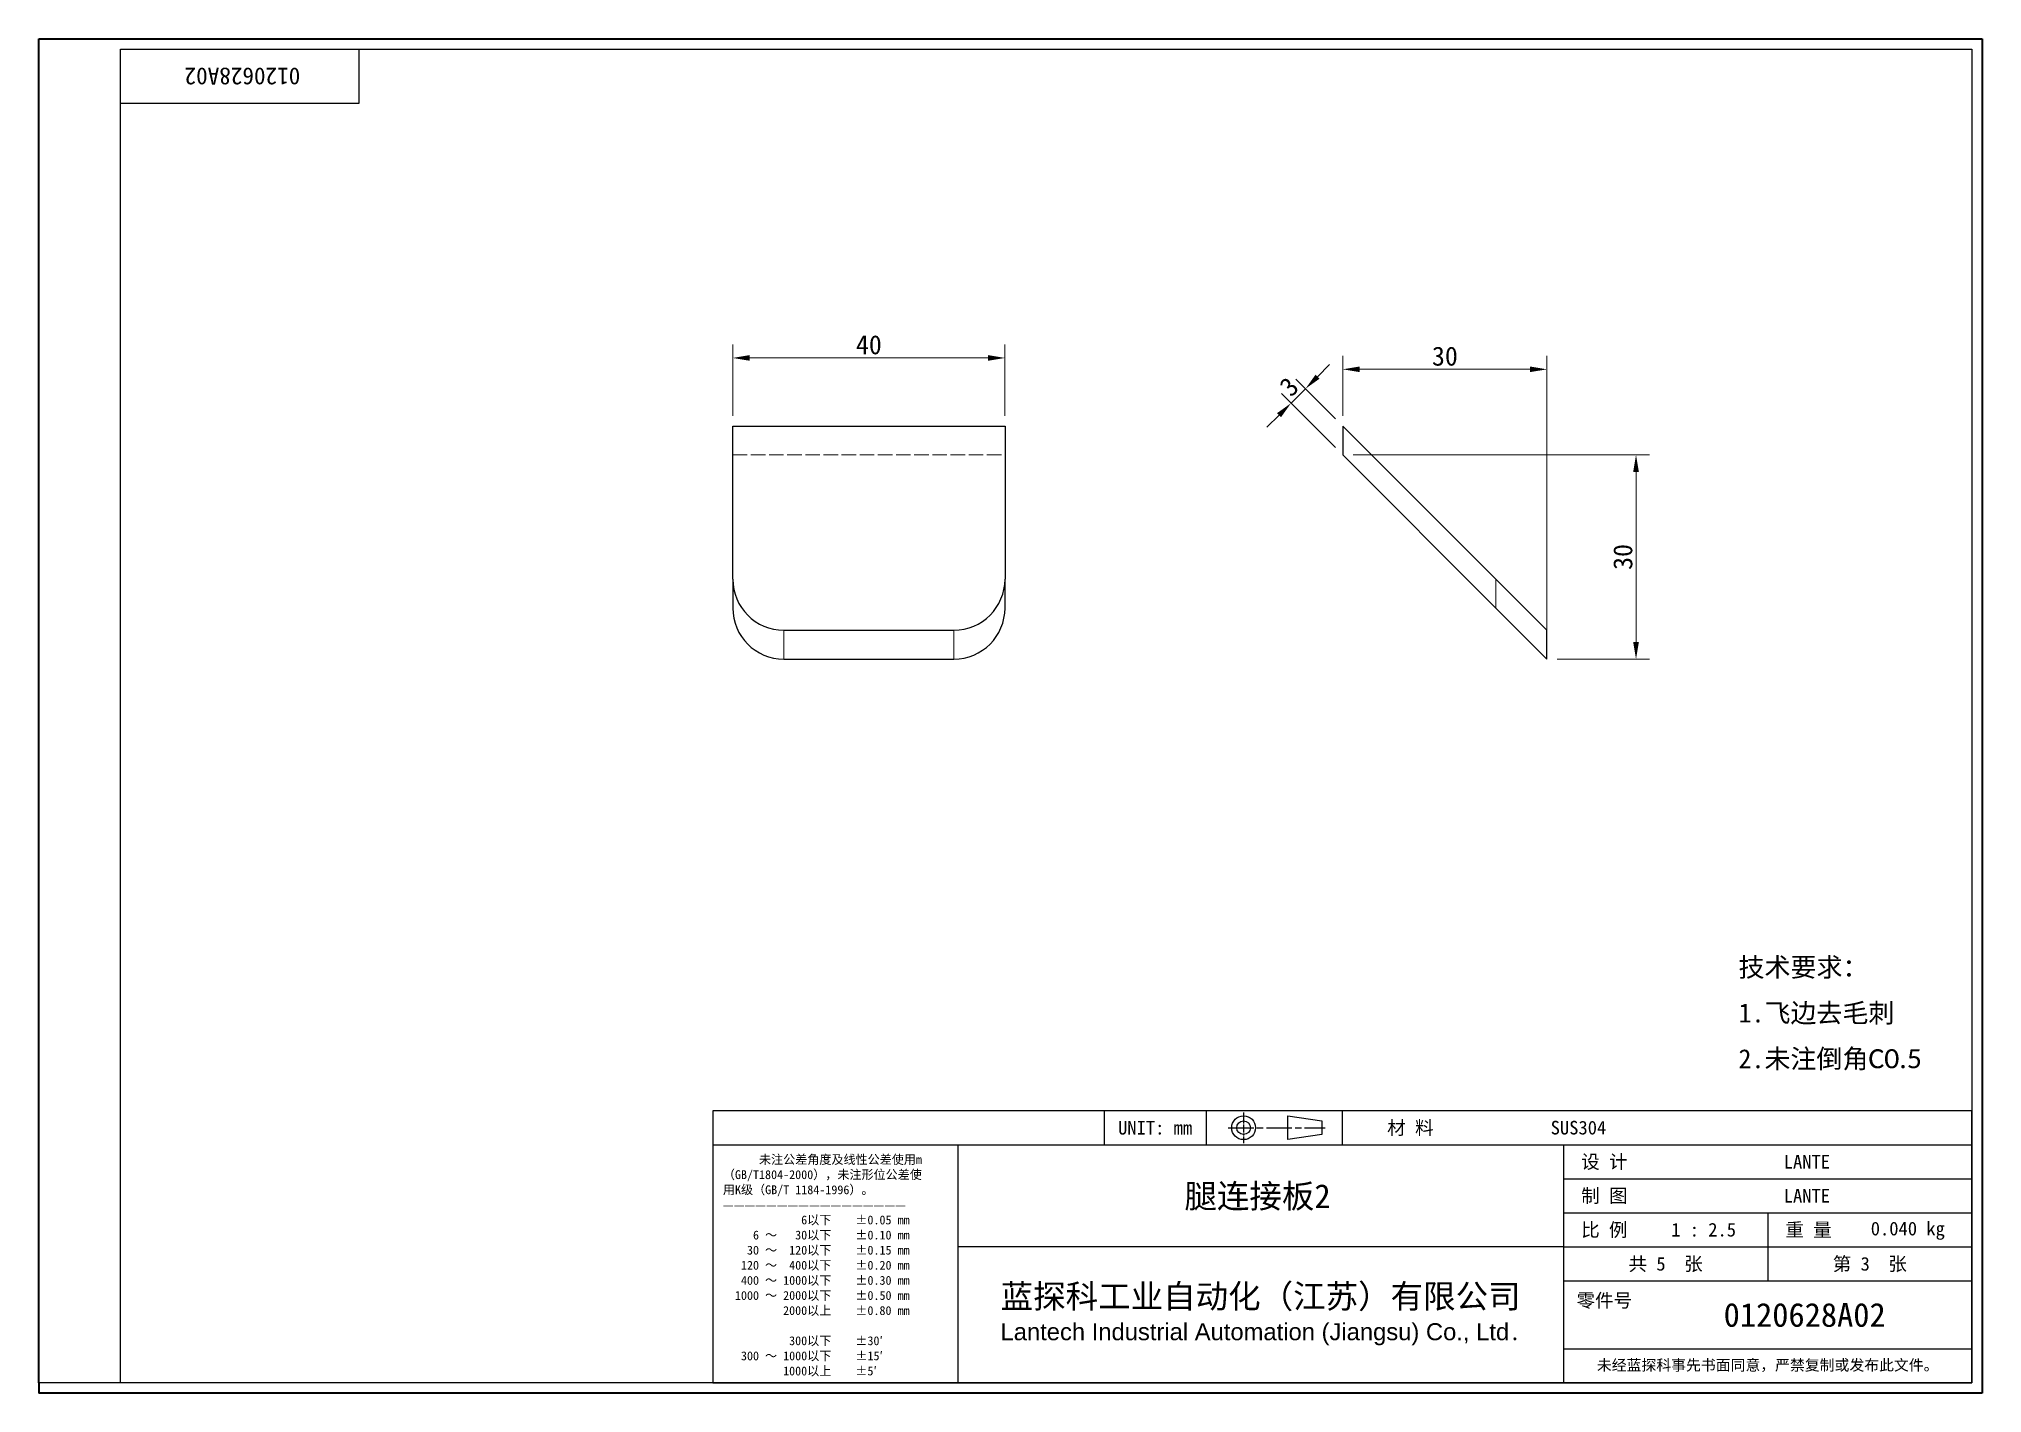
# Model space of a CAD drawing. Header units: millimetres. Extents: x 6 to 292, y 5 to 205.
import ezdxf
from ezdxf.enums import TextEntityAlignment as Align

# ---------------------------------------------------------------- set-up
doc = ezdxf.new("R2010")
doc.units = ezdxf.units.MM
doc.linetypes.add('CHAIN', pattern=[0.3543, 0.2362, -0.0295, 0.0591, -0.0295])
doc.linetypes.add('DASHED', pattern=[0.2067, 0.1654, -0.0413])
for name, color, linetype, lineweight in [('1', 7, 'Continuous', 18), ('可见 (ISO)', 7, 'Continuous', 25), ('可见窄的 (ISO)', 7, 'Continuous', 18), ('图框 (ISO)', 7, 'Continuous', 35), ('标题 (ISO)', 7, 'Continuous', 25)]:
    doc.layers.add(name, color=color, linetype=linetype, lineweight=lineweight)
for name, color, linetype, lineweight, true_color in [('尺寸 (ISO)', 7, 'Continuous', 18, 0x008000), ('符号 (ISO)', 7, 'Continuous', 18, 0x008000), ('隐藏 (ISO)', 5, 'DASHED', 18, 0x0000ff)]:
    doc.layers.add(name, color=color, linetype=linetype, lineweight=lineweight, true_color=true_color)
doc.styles.add('文本样式164', font='SimSun.ttf')
doc.styles.add('文本样式165', font='SimSun.ttf')
doc.styles.add('文本样式74', font='SimSun.ttf')
doc.styles.add('最新国标', font='simfang.ttf')
doc.styles.add('注释文本 (ISO)', font='simfang.ttf')
doc.dimstyles.new('默认 (GB)', dxfattribs={"dimtxt": 2.8, "dimasz": 2.5, "dimexe": 2, "dimexo": 1.5, "dimgap": 0.5, "dimtad": 1, "dimtoh": 1, "dimdsep": 46, "dimtxsty": '最新国标', "dimcen": 0.09, "dimdle": 10, "dimclrd": 256, "dimclre": 256, "dimclrt": 256, "dimaunit": 1, "dimadec": 3, "dimazin": 2, "dimtfac": 0.535714, "dimtdec": 3, "dimtmove": 0, "dimatfit": 3, "dimfxl": 0, "dimtolj": 1, "dimlwd": -1, "dimlwe": -1, "dimarcsym": 0})

# ---------------------------------------------------------------- blocks, each defined once
blk = doc.blocks.new('图框 最新国标')
at = {"layer": '图框 (ISO)'}
for p, q in [((6, 7), (6, 204.5)), ((6, 204.5), (291.5, 204.5)), ((291.5, 204.5), (291.5, 5.5)), ((6, 7), (6, 5.5)), ((6, 7), (6, 5.5)), ((291.5, 5.5), (6, 5.5))]:
    blk.add_line(p, q, dxfattribs=at)
at = {"layer": '图框 (ISO)', "color": 7, "linetype": 'Continuous', "lineweight": 25}
for p, q in [((18, 203), (290, 203)), ((18, 7), (18, 203)), ((18, 203), (290, 203)), ((53, 203), (53, 195)), ((290, 203), (290, 7)), ((290, 203), (290, 7)), ((53, 195), (18, 195)), ((290, 7), (6, 7)), ((290, 7), (18, 7))]:
    blk.add_line(p, q, dxfattribs=at)
at = {"layer": '图框 (ISO)', "style": '文本样式74'}
blk.add_attdef('零件代号_001', (44.41, 200.25), '', height=2.5, rotation=180, dxfattribs=at)
blk = doc.blocks.new('标题栏 最新国标')
at = {"layer": '标题 (ISO)'}
for p, q in [((381.98, -183.84), (196.98, -183.84)), ((196.98, -183.84), (196.98, -223.84)), ((254.48, -183.84), (254.48, -188.84)), ((269.48, -183.84), (269.48, -188.84)), ((281.48, -188.09), (281.48, -184.59)), ((281.48, -184.59), (286.48, -185.34)), ((286.48, -185.34), (286.48, -187.34)), ((289.48, -183.84), (289.48, -188.84)), ((381.98, -223.84), (381.98, -183.84)), ((383.48, -183.84), (383.48, -225.34)), ((286.48, -187.34), (281.48, -188.09)), ((196.98, -188.84), (381.98, -188.84)), ((232.98, -188.84), (232.98, -223.84)), ((321.98, -188.84), (321.98, -223.84)), ((321.98, -193.84), (381.98, -193.84)), ((321.98, -198.84), (381.98, -198.84)), ((351.98, -198.84), (351.98, -208.84)), ((321.98, -203.84), (232.98, -203.84)), ((321.98, -203.84), (381.98, -203.84)), ((321.98, -208.84), (381.98, -208.84)), ((321.98, -218.84), (381.98, -218.84)), ((196.98, -223.84), (381.98, -223.84)), ((383.48, -225.34), (196.98, -225.34))]:
    blk.add_line(p, q, dxfattribs=at)
at = {"layer": '标题 (ISO)', "linetype": 'CHAIN', "ltscale": 5.000333}
blk.add_line((274.98, -184.09), (274.98, -188.59), dxfattribs=at)
at = {"layer": '标题 (ISO)', "linetype": 'CHAIN', "ltscale": 15.834605}
blk.add_line((272.73, -186.34), (286.98, -186.34), dxfattribs=at)
at = {"layer": '标题 (ISO)'}
for radius in [1.75, 1]:
    blk.add_circle((274.98, -186.34), radius, dxfattribs=at)
at = {"layer": '1', "style": '文本样式164'}
for s, p in [('UNIT: mm', (261.98, -186.34)), ('材 料', (299.48, -186.34)), ('设 计', (327.98, -191.34)), ('制 图', (327.98, -196.34)), ('比 例', (327.98, -201.34)), ('重 量', (357.98, -201.34)), ('共 5  张', (336.98, -206.34)), ('第 3  张', (366.98, -206.34))]:
    blk.add_text(s, height=2, dxfattribs=at).set_placement(p, align=Align.MIDDLE_CENTER)
at = {"layer": '标题 (ISO)', "style": '注释文本 (ISO)'}
for s, insert, char_height, attachment_point, line_spacing_factor in [('\\fSimSun|b0|i0;{\\H1.3000;      未注公差角度及线性公差使用m\\P}\\fSimSun|b0|i0;{\\H1.3000;（GB/T1804-2000），未注形位公差使\\P}\\fSimSun|b0|i0;{\\H1.3000;用K级（GB/T 1184-1996）。\\P}\\fSimSun|b0|i0;{\\H1.3000;—————————————————\\P}\\fSimSun|b0|i0;{\\H1.3000;             6以下    ±0.05 mm\\P}\\fSimSun|b0|i0;{\\H1.3000;     6 ～   30以下    ±0.10 mm\\P}\\fSimSun|b0|i0;{\\H1.3000;    30 ～  120以下    ±0.15 mm\\P}\\fSimSun|b0|i0;{\\H1.3000;   120 ～  400以下    ±0.20 mm\\P}\\fSimSun|b0|i0;{\\H1.3000;   400 ～ 1000以下    ±0.30 mm\\P}\\fSimSun|b0|i0;{\\H1.3000;  1000 ～ 2000以下    ±0.50 mm\\P}\\fSimSun|b0|i0;{\\H1.3000;          2000以上    ±0.80 mm\\P}\\fSimSun|b0|i0;{\\H1.3000;\\P}\\fSimSun|b0|i0;{\\H1.3000;           300以下    ±30′\\P}\\fSimSun|b0|i0;{\\H1.3000;   300 ～ 1000以下    ±15′\\P}\\fSimSun|b0|i0;{\\H1.3000;          1000以上    ±5′}', (198.48, -206.63), 1.3, 4, 1.023913), ('{\\fMicrosoft YaHei|b0|i0|c134|p34;\\H1.75x;蓝探科工业自动化（江苏）有限公司\\P\\fArial|b0|i0|c0|p34;\\H0.71429x;Lantech Industrial Automation (Jiangsu) Co., Ltd\\fFangSong|b0|i0|c134|p49;.\\H1.15195x; }', (277.48, -213.84), 2, 5, 0.978695)]:
    blk.add_mtext(s, dxfattribs=dict(at, insert=insert, char_height=char_height, attachment_point=attachment_point, line_spacing_factor=line_spacing_factor))
at = {"layer": '标题 (ISO)', "attachment_point": 5, "style": '注释文本 (ISO)'}
for s, insert, char_height in [('\\fFangSong|b0|i0;零件号', (327.98, -211.84), 2), ('\\fSimSun|b0|i0;{\\H1.6000;未经蓝探科事先书面同意，严禁复制或发布此文件。}', (351.98, -221.34), 1.6)]:
    blk.add_mtext(s, dxfattribs=dict(at, insert=insert, char_height=char_height))
at = {"layer": '标题 (ISO)'}
for tag, p, height, style in [('材料_001', (320.09, -187.33), 2, '注释文本 (ISO)'), ('设计人_001', (354.34, -192.34), 2, '注释文本 (ISO)'), ('库存编号_001', (266.29, -198.14), 3.5, '文本样式165'), ('设计人_001', (354.34, -197.34), 2, '注释文本 (ISO)'), ('视图比例_001', (337.8, -202.33), 2, '注释文本 (ISO)'), ('质量\\P3;_001', (367.12, -202.16), 2, '注释文本 (ISO)'), ('零件代号_001', (345.51, -215.59), 3.5, '文本样式165')]:
    blk.add_attdef(tag, p, '', height=height, dxfattribs=dict(at, style=style))
blk = doc.blocks.new('*D5')
at = {"layer": 'Defpoints', "color": 0, "transparency": 16777216}
for p in [(147.94, 157.61), (107.94, 147.61), (147.94, 147.61)]:
    blk.add_point(p, dxfattribs=at)
at = {"layer": '尺寸 (ISO)', "color": 116, "true_color": 0x00803f, "transparency": 16777216}
for p, q in [((107.94, 149.11), (107.94, 159.61)), ((110.44, 157.61), (145.44, 157.61)), ((147.94, 149.11), (147.94, 159.61))]:
    blk.add_line(p, q, dxfattribs=at)
for points in [[(110.44, 158.03), (110.44, 157.2), (107.94, 157.61)], [(145.44, 158.03), (145.44, 157.2), (147.94, 157.61)]]:
    blk.add_solid(points, dxfattribs=at)
at = {"layer": '尺寸 (ISO)', "transparency": 16777216, "insert": (127.94, 159.53), "char_height": 2.8, "attachment_point": 5, "style": '最新国标'}
blk.add_mtext('\\A1;40', dxfattribs=at)
blk = doc.blocks.new('*D6')
at = {"layer": 'Defpoints', "color": 0, "transparency": 16777216}
for p in [(189.97, 150.97), (197.57, 147.61), (197.57, 143.37)]:
    blk.add_point(p, dxfattribs=at)
at = {"layer": '尺寸 (ISO)', "color": 116, "true_color": 0x00803f, "transparency": 16777216}
for p, q in [((196.51, 148.67), (190.68, 154.51)), ((193.86, 154.86), (195.63, 156.63)), ((196.51, 144.43), (188.56, 152.38)), ((192.09, 153.09), (189.97, 150.97)), ((188.2, 149.2), (186.43, 147.43))]:
    blk.add_line(p, q, dxfattribs=at)
for points in [[(193.56, 155.15), (194.15, 154.56), (192.09, 153.09)], [(187.91, 149.5), (188.5, 148.91), (189.97, 150.97)]]:
    blk.add_solid(points, dxfattribs=at)
at = {"layer": '尺寸 (ISO)', "transparency": 16777216, "insert": (189.68, 153.39), "char_height": 2.8, "attachment_point": 5, "rotation": 45, "style": '最新国标'}
blk.add_mtext('\\A1;3', dxfattribs=at)
blk = doc.blocks.new('*D7')
at = {"layer": 'Defpoints', "color": 0, "transparency": 16777216}
for p in [(197.57, 143.37), (227.57, 113.37), (240.65, 113.37)]:
    blk.add_point(p, dxfattribs=at)
at = {"layer": '尺寸 (ISO)', "color": 116, "true_color": 0x00803f, "transparency": 16777216}
for p, q in [((199.07, 143.37), (242.65, 143.37)), ((240.65, 140.87), (240.65, 115.87)), ((229.07, 113.37), (242.65, 113.37))]:
    blk.add_line(p, q, dxfattribs=at)
for points in [[(240.23, 140.87), (241.07, 140.87), (240.65, 143.37)], [(240.23, 115.87), (241.07, 115.87), (240.65, 113.37)]]:
    blk.add_solid(points, dxfattribs=at)
at = {"layer": '尺寸 (ISO)', "transparency": 16777216, "insert": (238.73, 128.37), "char_height": 2.8, "attachment_point": 5, "rotation": 90, "style": '最新国标'}
blk.add_mtext('\\A1;30', dxfattribs=at)
blk = doc.blocks.new('*D8')
at = {"layer": 'Defpoints', "color": 0, "transparency": 16777216}
for p in [(227.57, 155.94), (197.57, 147.61), (227.57, 113.37)]:
    blk.add_point(p, dxfattribs=at)
at = {"layer": '尺寸 (ISO)', "color": 116, "true_color": 0x00803f, "transparency": 16777216}
for p, q in [((197.57, 149.11), (197.57, 157.94)), ((227.57, 114.87), (227.57, 157.94)), ((200.07, 155.94), (225.07, 155.94))]:
    blk.add_line(p, q, dxfattribs=at)
for points in [[(200.07, 156.36), (200.07, 155.53), (197.57, 155.94)], [(225.07, 156.36), (225.07, 155.53), (227.57, 155.94)]]:
    blk.add_solid(points, dxfattribs=at)
at = {"layer": '尺寸 (ISO)', "transparency": 16777216, "insert": (212.57, 157.86), "char_height": 2.8, "attachment_point": 5, "style": '最新国标'}
blk.add_mtext('\\A1;30', dxfattribs=at)

msp = doc.modelspace()

# ---------------------------------------------------------------- linework, layer by layer
at = {"layer": '可见 (ISO)'}
for p, q in [((107.943, 147.612), (147.943, 147.612)), ((107.943, 125.112), (107.943, 147.612)), ((147.943, 147.612), (147.943, 125.112)), ((220.07, 125.112), (197.57, 147.612)), ((197.57, 147.612), (197.57, 143.369)), ((197.57, 143.369), (220.07, 120.869)), ((107.943, 125.112), (107.943, 120.869)), ((147.943, 120.869), (147.943, 125.112)), ((220.07, 125.112), (227.57, 117.612)), ((227.57, 113.369), (220.07, 120.869)), ((115.443, 117.612), (140.443, 117.612)), ((227.57, 113.369), (227.57, 117.612)), ((115.443, 113.369), (140.443, 113.369))]:
    msp.add_line(p, q, dxfattribs=at)
for centre, start, end in [((115.443, 125.112), 180, 270), ((140.443, 125.112), 270, 0), ((115.443, 120.869), 180, 270), ((140.443, 120.869), 270, 0)]:
    msp.add_arc(centre, 7.5, start, end, dxfattribs=at)
at = {"layer": '可见窄的 (ISO)'}
for p, q in [((220.07, 125.112), (220.07, 120.869)), ((115.443, 113.369), (115.443, 117.612)), ((140.443, 117.612), (140.443, 113.369))]:
    msp.add_line(p, q, dxfattribs=at)
at = {"layer": '隐藏 (ISO)', "ltscale": 12.901145}
msp.add_line((107.943, 143.369), (147.943, 143.369), dxfattribs=at)

# ---------------------------------------------------------------- block references
msp.add_blockref('图框 最新国标', (0, 0)).add_auto_attribs({'零件代号_001': '0120628A02'})
ref = msp.add_blockref('标题栏 最新国标', (-91.983, 230.844))
ref.add_attrib('零件代号_001', '0120628A02', (253.525, 15.25), dxfattribs={"layer": '标题 (ISO)', "height": 3.5, "style": '文本样式165'})
ref.add_attrib('库存编号_001', '腿连接板2', (174.306, 32.701), dxfattribs={"layer": '标题 (ISO)', "height": 3.5, "style": '文本样式165'})
ref.add_attrib('质量\\P3;_001', '0.040 kg', (275.137, 28.683), dxfattribs={"layer": '标题 (ISO)', "height": 2, "style": '注释文本 (ISO)'})
ref.add_attrib('视图比例_001', '1 : 2.5', (245.817, 28.517), dxfattribs={"layer": '标题 (ISO)', "height": 2, "style": '注释文本 (ISO)'})
ref.add_attrib('设计人_001', 'LANTE', (262.354, 38.5), dxfattribs={"layer": '标题 (ISO)', "height": 2, "style": '注释文本 (ISO)'})
ref.add_attrib('设计人_001', 'LANTE', (262.354, 33.5), dxfattribs={"layer": '标题 (ISO)', "height": 2, "style": '注释文本 (ISO)'})
ref.add_attrib('材料_001', 'SUS304', (228.111, 43.511), dxfattribs={"layer": '标题 (ISO)', "height": 2, "style": '注释文本 (ISO)'})

# ---------------------------------------------------------------- texts
at = {"layer": '符号 (ISO)', "insert": (255.706, 61.196), "char_height": 2.8, "width": 28.89634, "attachment_point": 4, "line_spacing_factor": 1.441304, "style": '注释文本 (ISO)'}
msp.add_mtext('\\fFangSong|b0|i0;{\\H2.8000;技术要求：\\P}\\fFangSong|b0|i0;{\\H2.8000;1.飞边去毛刺\\P}\\fFangSong|b0|i0;{\\H2.8000;2.未注倒角}\\fCalibri|b0|i0;{\\H2.8000;C0.5\\P}', dxfattribs=at)

# ---------------------------------------------------------------- dimensions: what is measured, and where the dimension line sits
at = {"layer": '尺寸 (ISO)', "color": 116, "true_color": 0x00803f}
for base, p1, p2, angle, override, picture, middle in [((147.943, 157.612), (107.943, 147.612), (147.943, 147.612), 180, {"dimgap": 0.5, "dimtoh": 0, "dimdec": 2, "dimtol": 0, "dimlim": 0, "dimtp": 0, "dimtm": 0, "dimtdec": 3, "dimtofl": 0, "dimatfit": 1}, '*D5', (127.943, 157.612)), ((227.57, 155.945), (197.57, 147.612), (227.57, 113.369), 180, {"dimgap": 0.5, "dimtoh": 0, "dimdec": 2, "dimtol": 0, "dimlim": 0, "dimtp": 0, "dimtm": 0, "dimtdec": 3, "dimtofl": 0, "dimatfit": 1}, '*D8', (212.57, 155.945)), ((189.97, 150.97), (197.57, 147.612), (197.57, 143.369), 45, {"dimgap": 0.5, "dimtoh": 0, "dimdec": 2, "dimtol": 0, "dimlim": 0, "dimtp": 0, "dimtm": 0, "dimtdec": 3, "dimtofl": 1, "dimatfit": 1}, '*D6', (191.03, 152.031)), ((240.649, 113.369), (197.57, 143.369), (227.57, 113.369), 90, {"dimgap": 0.5, "dimtoh": 0, "dimdec": 2, "dimtol": 0, "dimlim": 0, "dimtp": 0, "dimtm": 0, "dimtdec": 3, "dimtofl": 0, "dimatfit": 1}, '*D7', (240.649, 128.369))]:
    dim = msp.add_linear_dim(base=base, p1=p1, p2=p2, angle=angle, dimstyle='默认 (GB)', override=override, dxfattribs=at)
    dim.commit()
    dim.dimension.update_dxf_attribs({"geometry": picture, "text_midpoint": middle, "dimtype": 160})

doc.saveas('drawing.dxf')
